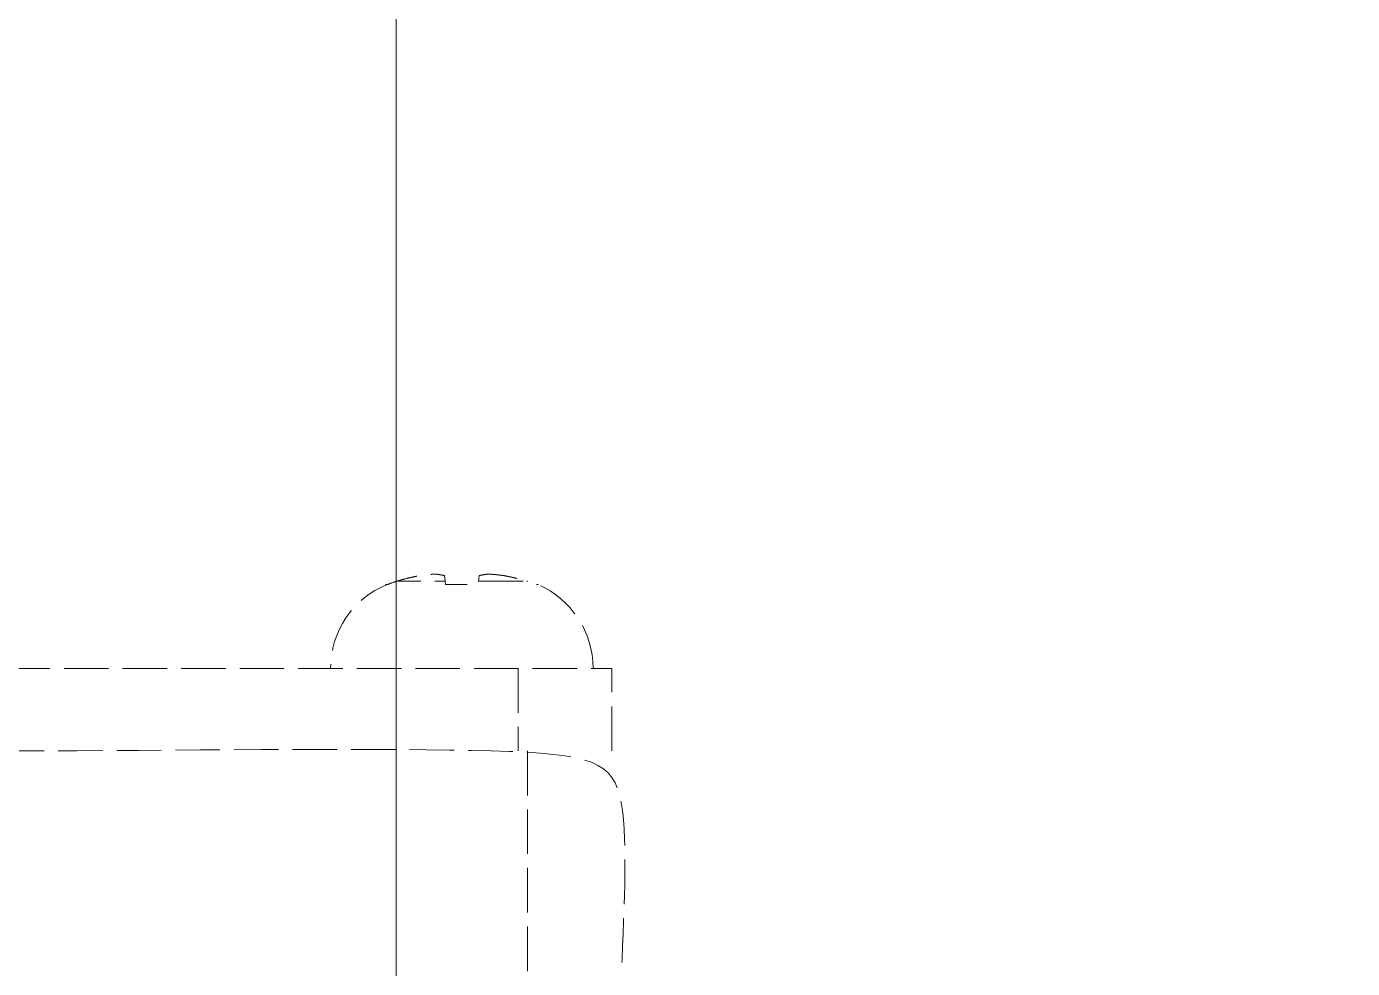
# Model space of a CAD drawing. Header units: millimetres. Extents: x -159872 to 386485, y -250577 to 158966.
# Drawn here: x -43873.86 to -43838.48, y -44210.42 to -44185.28 of the extents above; entities that cross this region are included whole.
import ezdxf

# ---------------------------------------------------------------- set-up
doc = ezdxf.new("R2010")
doc.units = ezdxf.units.MM
doc.linetypes.add('Line Type-17', pattern=[1.5625, 1.1875, -0.375])
doc.layers.add('None', color=7, linetype='Continuous', lineweight=5)

# ---------------------------------------------------------------- blocks, each defined once
blk = doc.blocks.new('Group-152')
at = {"layer": 'None', "color": 7, "linetype": 'Continuous', "lineweight": 5, "transparency": 33554687, "flags": 128}
for points in [[(-104737.509, -7627.577), (-104537.509, -7627.577), (-104537.509, -7827.577), (-104737.509, -7827.577)], [(-104537.509, -7627.577), (-104337.509, -7627.577), (-104337.509, -7827.577), (-104537.509, -7827.577)], [(-104537.509, -7627.577), (-104337.509, -7627.577), (-104337.509, -7827.577), (-104537.509, -7827.577)]]:
    blk.add_lwpolyline(points, close=True, dxfattribs=at)
blk = doc.blocks.new('Group-154')
at = {"layer": 'None', "color": 7, "transparency": 33554687}
blk.add_blockref('Group-152', (0, 0), dxfattribs=at)
blk = doc.blocks.new('Group-156')
at = {"layer": 'None', "color": 7, "linetype": 'Line Type-17', "lineweight": 13, "transparency": 33554687}
for p, q in [((-104533.722, -7742.661), (-104533.769, -7742.661)), ((-104534.259, -7744.896), (-104534.259, -7747.096)), ((-104534.009, -7747.096), (-104534.009, -7765.596))]:
    blk.add_line(p, q, dxfattribs=at)
at = {"layer": 'None', "color": 7, "linetype": 'Line Type-17', "lineweight": 13, "transparency": 33554687, "flags": 128}
for points in [[(-104537.491, -7742.568), (-104537.493, -7742.569, 0.00854), (-104537.577, -7742.596), (-104537.578, -7742.596), (-104537.619, -7742.611), (-104537.62, -7742.611, 0.004521), (-104537.663, -7742.627), (-104537.664, -7742.627), (-104537.666, -7742.628, 0.008565), (-104537.747, -7742.66), (-104537.795, -7742.661), (-104537.748, -7742.661, 0.309844), (-104539.259, -7744.896)], [(-104535.313, -7742.568), (-104534.026, -7742.568), (-104534.027, -7742.568), (-104534.034, -7742.566, 0.003791), (-104534.107, -7742.545), (-104534.116, -7742.542, 0.002556), (-104534.172, -7742.527), (-104534.173, -7742.526, 0.002279), (-104534.227, -7742.512), (-104534.228, -7742.512, 0.001924), (-104534.273, -7742.5), (-104534.276, -7742.499, 0.002547), (-104534.329, -7742.486), (-104534.332, -7742.485), (-104534.333, -7742.485, 0.004137), (-104534.43, -7742.463), (-104534.43, -7742.462), (-104534.431, -7742.462, 0.002294), (-104534.485, -7742.45), (-104534.487, -7742.45, 0.002523), (-104534.544, -7742.438), (-104534.553, -7742.436, 0.003694), (-104534.627, -7742.421), (-104534.638, -7742.419), (-104534.635, -7742.42), (-104534.638, -7742.42, 0.001974), (-104534.672, -7742.415), (-104534.678, -7742.414, 0.003302), (-104534.723, -7742.408), (-104534.729, -7742.408, 0.002476), (-104534.773, -7742.402), (-104534.773, -7742.402), (-104534.774, -7742.402, 0.003997), (-104534.843, -7742.395), (-104534.843, -7742.395, 0.003783), (-104534.911, -7742.389), (-104534.912, -7742.389), (-104534.912, -7742.389, 0.003961), (-104534.982, -7742.384), (-104534.982, -7742.384, 0.003774), (-104535.05, -7742.38), (-104535.052, -7742.38, 0.012429), (-104535.13, -7742.389), (-104535.132, -7742.389), (-104535.133, -7742.389, 0.012184), (-104535.211, -7742.402), (-104535.213, -7742.402), (-104535.215, -7742.403, 0.011707), (-104535.292, -7742.419), (-104535.295, -7742.42), (-104535.294, -7742.42), (-104535.325, -7742.661), (-104536.193, -7742.661), (-104536.223, -7742.419), (-104536.229, -7742.418, -0.00066), (-104536.261, -7742.411), (-104536.266, -7742.41, 0.003555), (-104536.289, -7742.405), (-104536.29, -7742.405, 0.003552), (-104536.312, -7742.401), (-104536.312, -7742.401, 0.003299), (-104536.333, -7742.397, 0.00348), (-104536.355, -7742.394), (-104536.358, -7742.393, 0.005209), (-104536.386, -7742.389), (-104536.389, -7742.389), (-104536.389, -7742.389), (-104536.391, -7742.388, 0.012009), (-104536.466, -7742.38), (-104536.467, -7742.38, 0.003677), (-104536.534, -7742.384), (-104536.534, -7742.384, 0.003802), (-104536.601, -7742.389), (-104536.601, -7742.389), (-104536.602, -7742.389, 0.003134), (-104536.658, -7742.393), (-104536.667, -7742.394, 0.004777), (-104536.733, -7742.401, 0.00266), (-104536.799, -7742.409), (-104536.801, -7742.409, 0.005241), (-104536.871, -7742.418), (-104536.882, -7742.42), (-104536.883, -7742.42), (-104536.89, -7742.421, 0.004573), (-104536.985, -7742.44), (-104536.991, -7742.442, 0.003448), (-104537.073, -7742.459), (-104537.073, -7742.459, 0.002941), (-104537.143, -7742.475), (-104537.145, -7742.476, 0.003392), (-104537.22, -7742.494), (-104537.222, -7742.495), (-104537.222, -7742.495), (-104537.276, -7742.508, 0.002273), (-104537.33, -7742.523), (-104537.333, -7742.523, 0.002796), (-104537.392, -7742.54), (-104537.403, -7742.543, 0.004153), (-104537.483, -7742.566), (-104537.491, -7742.568), (-104537.491, -7742.568), (-104536.204, -7742.568)], [(-104532.259, -7744.896, 0.298313), (-104533.722, -7742.661), (-104533.769, -7742.652, -0.04195), (-104533.852, -7742.628), (-104533.854, -7742.627), (-104533.855, -7742.626, 0.008556), (-104533.937, -7742.597), (-104533.939, -7742.596), (-104533.941, -7742.596, 0.008538), (-104534.024, -7742.569), (-104534.026, -7742.568)]]:
    blk.add_lwpolyline(points, format="xyb", dxfattribs=at)
blk.add_lwpolyline([(-104531.759, -7747.096), (-104531.759, -7744.896), (-104600.259, -7744.896)], dxfattribs=at)
at = {"layer": 'None', "color": 7, "linetype": 'Line Type-17', "lineweight": 13, "transparency": 33554687}
blk.add_rational_spline([(-104942.627, -7854.096), (-104943.068, -7854.096), (-104943.509, -7854.096), (-104943.509, -7800.596), (-104943.509, -7747.096), (-104848.009, -7747.096), (-104752.509, -7747.096), (-104751.759, -7749.596), (-104751.009, -7752.096), (-104737.509, -7752.096), (-104724.009, -7752.096), (-104723.259, -7749.596), (-104722.509, -7747.096), (-104627.009, -7747.096), (-104531.509, -7747.096), (-104531.509, -7786.096), (-104531.509, -7825.096), (-104534.476, -7922.218), (-104537.444, -8019.34), (-104537.681, -8027.096), (-104545.44, -8027.096), (-104737.509, -8027.096), (-104929.578, -8027.096), (-104937.337, -8027.096), (-104937.574, -8019.34), (-104940.542, -7922.218), (-104943.509, -7825.096), (-104943.508, -7825.096), (-104943.506, -7825.096), (-104943.429, -7825.1), (-104943.351, -7825.103), (-104943.35, -7825.103), (-104943.349, -7825.103), (-104943.27, -7825.106), (-104943.191, -7825.108), (-104943.186, -7825.108), (-104943.181, -7825.108), (-104943.092, -7825.111), (-104943.002, -7825.112), (-104942.983, -7825.113), (-104942.964, -7825.113), (-104942.877, -7825.114), (-104942.789, -7825.115), (-104942.775, -7825.115), (-104942.76, -7825.115), (-104942.702, -7825.115), (-104942.644, -7825.115), (-104942.585, -7825.115), (-104942.527, -7825.115), (-104942.469, -7825.115), (-104942.41, -7825.115), (-104942.396, -7825.114), (-104942.381, -7825.114), (-104942.294, -7825.114), (-104942.206, -7825.113), (-104942.125, -7825.112), (-104942.043, -7825.112), (-104941.845, -7825.11), (-104941.646, -7825.108), (-104941.637, -7825.108), (-104941.629, -7825.108), (-104941.447, -7825.107), (-104941.266, -7825.106), (-104941.084, -7825.105), (-104940.903, -7825.103), (-104940.721, -7825.102), (-104940.54, -7825.101), (-104940.499, -7825.101), (-104940.458, -7825.101), (-104940.195, -7825.099), (-104939.932, -7825.096), (-104939.894, -7825.096), (-104939.856, -7825.096), (-104939.557, -7825.093), (-104939.258, -7825.09), (-104939.254, -7825.09), (-104939.25, -7825.089), (-104939.006, -7825.087), (-104938.761, -7825.084), (-104938.759, -7825.084), (-104938.757, -7825.084), (-104938.509, -7825.081), (-104938.26, -7825.078), (-104938.205, -7825.077), (-104938.15, -7825.076), (-104937.79, -7825.072), (-104937.431, -7825.067), (-104937.372, -7825.066), (-104937.313, -7825.065), (-104936.823, -7825.059), (-104937.313, -7825.061), (-104940.411, -7825.079), (-104943.509, -7825.096), (-104943.509, -7795.346), (-104943.509, -7765.596)], [1, 1, 1, 1, 1, 1, 1, 1, 1, 1, 1, 1, 1, 1, 1, 1, 1, 1, 1, 0.717822580169, 1, 1, 1, 0.717822580173, 1, 1, 1, 1, 1, 0.999980656992, 1, 1, 1, 0.99998389759, 1, 1, 1, 0.999982345364, 1, 1, 1, 0.999984700446, 1, 1, 1, 0.999997825475, 1, 0.999998434347, 1, 0.999998997633, 1, 1, 1, 0.99999863978, 1, 1, 1, 0.99999963618, 1, 1, 1, 0.999999908118, 1, 1, 1, 0.999999970812, 1, 1, 1, 0.999999254183, 1, 1, 1, 0.999999591749, 1, 1, 1, 0.999999861854, 1, 1, 1, 0.999999941156, 1, 1, 1, 0.999999953613, 1, 1, 1, 0.00383538317963, 1, 1, 1, 1, 1], degree=2, knots=[0, 0, 0, 0.000599, 0.000599, 0.073274, 0.073274, 0.203002, 0.203002, 0.206548, 0.206548, 0.224887, 0.224887, 0.228432, 0.228432, 0.358161, 0.358161, 0.411139, 0.411139, 0.543132, 0.543132, 0.550698, 0.550698, 0.811607, 0.811607, 0.819173, 0.819173, 0.951167, 0.951167, 0.951169, 0.951169, 0.951274, 0.951274, 0.951275, 0.951275, 0.951383, 0.951383, 0.95139, 0.95139, 0.951511, 0.951511, 0.951537, 0.951537, 0.951656, 0.951656, 0.951676, 0.951676, 0.951755, 0.951755, 0.951834, 0.951834, 0.951913, 0.951913, 0.951933, 0.951933, 0.952052, 0.952052, 0.952162, 0.952162, 0.952432, 0.952432, 0.952444, 0.952444, 0.952691, 0.952691, 0.952937, 0.952937, 0.953184, 0.953184, 0.953239, 0.953239, 0.953597, 0.953597, 0.953648, 0.953648, 0.954054, 0.954054, 0.95406, 0.95406, 0.954392, 0.954392, 0.954394, 0.954394, 0.954732, 0.954732, 0.954807, 0.954807, 0.955295, 0.955295, 0.955375, 0.955375, 0.955378, 0.955378, 0.959586, 0.959586, 1, 1, 1], dxfattribs=at)
blk = doc.blocks.new('Group-157')
at = {"layer": 'None', "color": 7, "transparency": 33554687}
for name in ['Group-154', 'Group-156']:
    blk.add_blockref(name, (0, 0), dxfattribs=at)

msp = doc.modelspace()

# ---------------------------------------------------------------- block references
at = {"layer": 'None', "color": 7, "transparency": 33554687}
msp.add_blockref('Group-157', (60673.51323, -36457.51522), dxfattribs=at)

doc.saveas('drawing.dxf')
